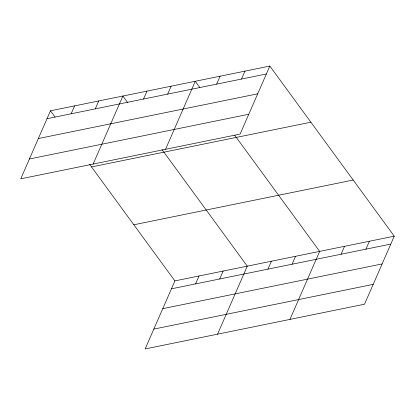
<?xml version="1.0" encoding="UTF-8"?>
<svg xmlns="http://www.w3.org/2000/svg" width="415" height="415" viewBox="0 0 415 415"><rect width="100%" height="100%" fill="white"/><g stroke="black" fill="none" stroke-linecap="round" stroke-linejoin="round"><path stroke-width="0.62" d="M269.833 66.068L50.469 110.8L20.75 178.824L240.114 134.092L269.833 66.068L394.25 236.177L364.531 304.2L145.167 348.932L174.886 280.908L394.25 236.177M71.141 113.788L74.601 105.877M95.274 108.87L98.729 100.959M93.142 164.06L122.861 96.036L127.804 102.796M143.533 99.029L146.988 91.118M167.665 94.106L171.12 86.196M165.533 149.301L195.252 81.278L199.812 87.513M216.656 84.115L220.111 76.204M241.52 79.047L244.975 71.136M195.558 283.896L199.013 275.985M219.691 278.979L223.146 271.068M217.553 334.174L247.273 266.145L162.016 149.576M267.95 269.138L271.405 261.227M292.082 264.215L295.537 256.304M289.945 319.41L319.664 251.386L234.786 135.332M341.073 254.224L344.528 246.318M365.931 249.156L369.386 241.245M47.014 118.711L266.378 73.979M38.346 138.548L257.71 93.816M29.418 158.987L248.782 114.255M91.528 166.934L310.892 122.202M133.827 224.774L353.191 180.043M171.431 288.819L390.795 244.087M162.763 308.656L382.127 263.924M153.83 329.095L373.199 284.363M50.469 110.8L55.029 117.035M89.624 164.335L174.886 280.908"/></g></svg>
